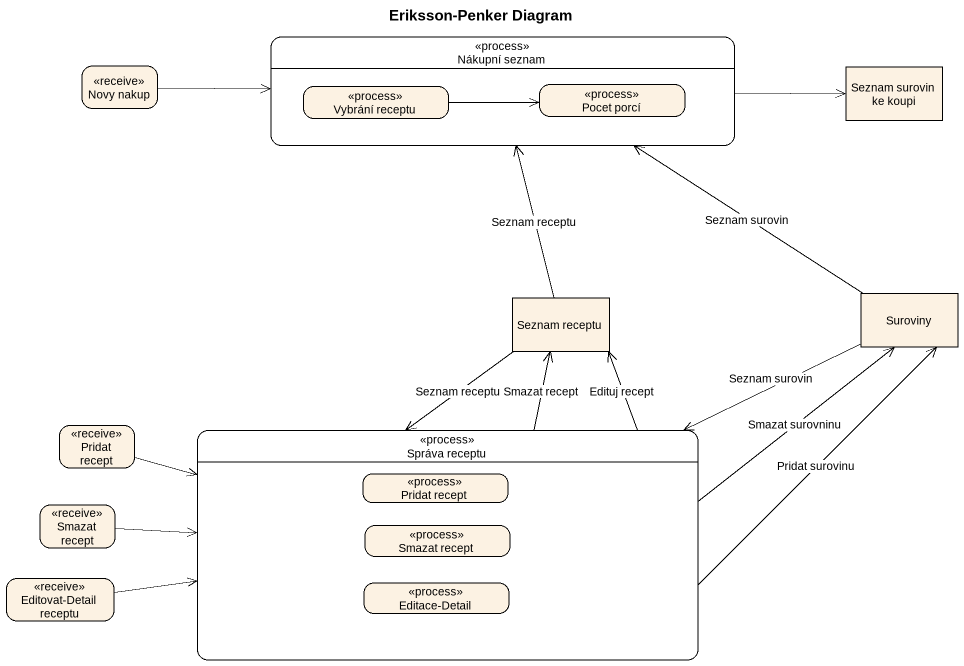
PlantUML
@startuml
title Eriksson-Penker Diagram
hide empty description
state "Novy nakup" as Novy_nakup <<receive>>
state "Nákupní seznam" as Nákupní_seznam <<process>> {
  state "Vybrání receptu" as Vybrání_receptu <<process>>
  state "Pocet porcí" as Pocet_porcí <<process>>
}
state "Seznam surovin ke koupi" as Seznam_surovin_ke_koupi <<object>>
state "Seznam receptu" as Seznam_receptu <<object>>
state Suroviny <<object>>
state "Pridat recept" as Pridat_recept <<receive>>
state "Správa receptu" as Správa_receptu <<process>> {
  state "Pridat recept" as Pridat_recept_2 <<process>>
  state "Smazat recept" as Smazat_recept_2 <<process>>
  state "Editace-Detail" as Editace_Detail <<process>>
}
state "Smazat recept" as Smazat_recept <<receive>>
state "Editovat-Detail receptu" as Editovat_Detail_receptu <<receive>>
Novy_nakup -right-> Nákupní_seznam
Nákupní_seznam -right-> Seznam_surovin_ke_koupi
Vybrání_receptu -right-> Pocet_porcí
Seznam_receptu -up-> Nákupní_seznam : Seznam receptu
Seznam_receptu --> Správa_receptu : Seznam receptu
Suroviny -left-> Nákupní_seznam : Seznam surovin
Suroviny -left-> Správa_receptu : Seznam surovin
Pridat_recept -right-> Správa_receptu
Správa_receptu -up-> Seznam_receptu : Smazat recept
Správa_receptu -up-> Seznam_receptu : Edituj recept
Správa_receptu -right-> Suroviny : Smazat surovninu
Správa_receptu -right-> Suroviny : Pridat surovinu
Smazat_recept -right-> Správa_receptu
Editovat_Detail_receptu -right-> Správa_receptu
@enduml
